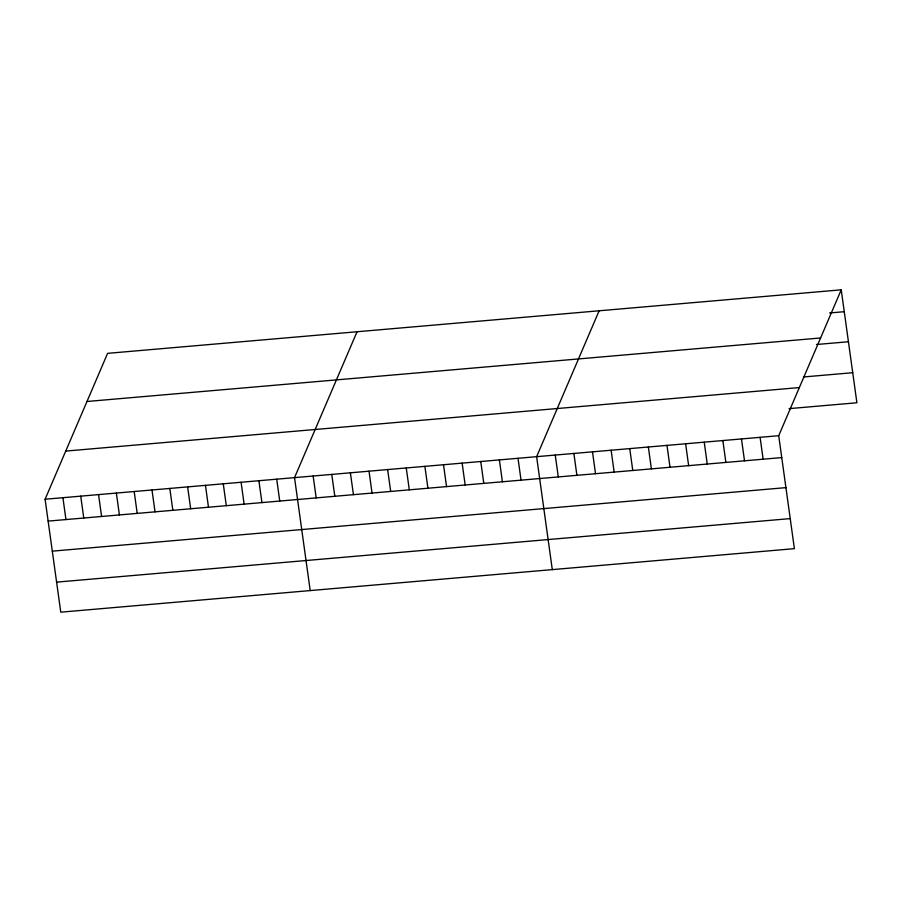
<?xml version="1.0" encoding="UTF-8"?>
<svg xmlns="http://www.w3.org/2000/svg" width="902" height="902" viewBox="0 0 902 902"><rect width="100%" height="100%" fill="white"/><g stroke="black" fill="none" stroke-linecap="round" stroke-linejoin="round"><path stroke-width="1.35" d="M841.228 289.824L778.719 435.711L794.391 548.653L60.772 612.176L45.1 499.234L107.609 353.347L841.228 289.824L856.9 402.766L789.058 408.64M357.045 331.744L294.526 477.643L310.198 590.573M599.131 310.784L536.622 456.671L552.295 569.613M829.626 312.96L844.261 311.697M86.987 401.491L820.606 337.968M816.513 344.508L848.432 341.745M803.513 376.968L852.728 372.706M65.733 451.09L799.352 387.567M45.1 499.234L778.719 435.711M48.133 521.108L781.752 457.585M52.305 551.156L785.924 487.632M56.601 582.128L790.22 518.605M760.093 437.323L763.126 459.197M741.478 438.936L744.511 460.809M722.852 440.548L725.884 462.422M704.225 442.16L707.258 464.034M685.61 443.773L688.643 465.646M666.984 445.385L670.017 467.259M648.358 446.997L651.391 468.871M629.743 448.61L632.776 470.483M611.116 450.222L614.149 472.096M592.49 451.834L595.523 473.708M573.875 453.447L576.908 475.32M555.249 455.059L558.282 476.933M518.007 458.284L521.04 480.157M499.381 459.896L502.414 481.769M480.755 461.52L483.788 483.382M462.128 463.132L465.173 484.994M443.513 464.744L446.546 486.606M424.887 466.357L427.92 488.219M406.261 467.969L409.305 489.831M387.646 469.581L390.679 491.443M369.019 471.194L372.052 493.056M350.393 472.806L353.437 494.668M331.778 474.418L334.811 496.28M313.152 476.03L316.185 497.893M276.711 479.188L279.744 501.05M258.897 480.721L261.93 502.594M241.082 482.266L244.115 504.139M223.268 483.81L226.301 505.684M205.453 485.355L208.486 507.217M187.627 486.9L190.672 508.762M169.813 488.433L172.846 510.307M151.998 489.978L155.031 511.851M134.184 491.522L137.217 513.396M116.369 493.067L119.402 514.941M98.555 494.612L101.588 516.474M80.729 496.156L83.762 518.019M62.914 497.69L65.947 519.563"/></g></svg>
